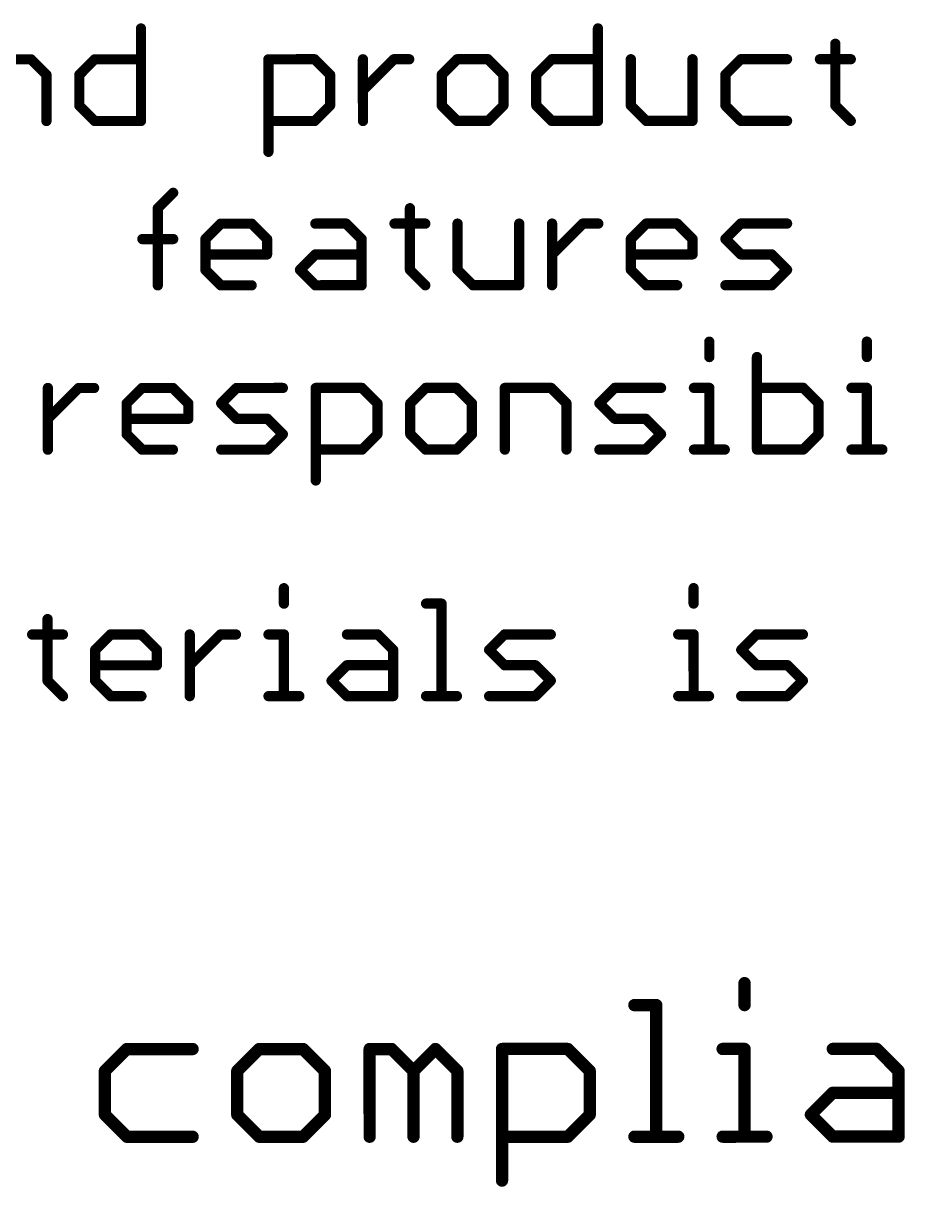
# Model space of a CAD drawing. Header units: millimetres. Extents: x -20 to 130, y -23 to 60.
# Drawn here: x 28.69 to 39.59, y -23.4 to -9.02 of the extents above; entities that cross this region are included whole.
import ezdxf

# ---------------------------------------------------------------- set-up
doc = ezdxf.new("R2010")
doc.units = ezdxf.units.MM
doc.header["$MEASUREMENT"] = 0
doc.layers.add('1', color=22, linetype='CONTINUOUS')

msp = doc.modelspace()

# ---------------------------------------------------------------- linework, layer by layer
at = {"layer": '1'}
for points, const_width in [([(30.14582, -9.0802), (30.14602, -10.2242)], 0.127), ([(35.79792, -9.07922), (35.79812, -10.22322)], 0.127), ([(38.73416, -9.2694), (38.73429, -10.032)], 0.127), ([(28.21389, -9.46194), (28.78589, -9.46184)], 0.127), ([(28.78589, -9.46184), (28.97652, -9.65241)], 0.127), ([(29.38332, -9.65233), (29.57389, -9.4617)], 0.127), ([(29.57389, -9.4617), (30.14589, -9.4616)], 0.127), ([(31.72209, -9.46133), (32.29399, -9.46123)], 0.127), ([(31.72229, -10.60523), (31.72209, -9.46133)], 0.127), ([(32.29399, -9.46123), (32.48472, -9.65179)], 0.127), ([(32.89162, -10.22372), (32.89149, -9.46112)], 0.127), ([(32.89156, -9.84242), (33.27279, -9.46106)], 0.127), ([(33.27279, -9.46106), (33.46339, -9.46102)], 0.127), ([(34.05659, -9.46092), (33.86592, -9.65155)], 0.127), ([(34.43789, -9.46085), (34.05659, -9.46092)], 0.127), ([(34.62862, -9.65142), (34.43789, -9.46085)], 0.127), ([(35.03532, -9.65135), (35.22599, -9.46072)], 0.127), ([(35.22599, -9.46072), (35.79799, -9.46062)], 0.127), ([(36.20469, -9.46054), (36.20479, -10.03244)], 0.127), ([(36.96752, -10.22301), (36.96739, -9.46041)], 0.127), ([(37.56479, -9.46031), (37.37412, -9.65094)], 0.127), ([(38.13679, -9.46021), (37.56479, -9.46031)], 0.127), ([(38.54349, -9.46014), (38.92489, -9.46007)], 0.127), ([(28.97652, -9.65241), (28.97662, -10.22441)], 0.127), ([(29.38339, -10.03363), (29.38332, -9.65233)], 0.127), ([(32.48472, -9.65179), (32.48479, -10.03309)], 0.127), ([(33.86592, -9.65155), (33.86599, -10.03285)], 0.127), ([(34.62869, -10.03272), (34.62862, -9.65142)], 0.127), ([(35.03539, -10.03265), (35.03532, -9.65135)], 0.127), ([(37.37412, -9.65094), (37.37419, -10.03224)], 0.127), ([(29.57402, -10.2243), (29.38339, -10.03363)], 0.127), ([(32.48479, -10.03309), (32.29412, -10.22383)], 0.127), ([(33.86599, -10.03285), (34.05672, -10.22352)], 0.127), ([(34.43802, -10.22345), (34.62869, -10.03272)], 0.127), ([(35.22612, -10.22332), (35.03539, -10.03265)], 0.127), ([(36.20479, -10.03244), (36.39552, -10.22311)], 0.127), ([(37.37419, -10.03224), (37.56492, -10.22291)], 0.127), ([(38.73429, -10.032), (38.92502, -10.22267)], 0.127), ([(30.14602, -10.2242), (29.57402, -10.2243)], 0.127), ([(32.29412, -10.22383), (31.72222, -10.22393)], 0.127), ([(34.05672, -10.22352), (34.43802, -10.22345)], 0.127), ([(35.79812, -10.22322), (35.22612, -10.22332)], 0.127), ([(36.39552, -10.22311), (36.96752, -10.22301)], 0.127), ([(37.56492, -10.22291), (38.13692, -10.22281)], 0.127), ([(30.35381, -11.30287), (30.54448, -11.11213)], 0.127), ([(30.35398, -12.25617), (30.35381, -11.30287)], 0.127), ([(33.47221, -11.30232), (33.47234, -12.06492)], 0.127), ([(30.94288, -11.68406), (31.13344, -11.49343)], 0.127), ([(31.13344, -11.49343), (31.51474, -11.49336)], 0.127), ([(31.51474, -11.49336), (31.70548, -11.68393)], 0.127), ([(32.30284, -11.49323), (32.68414, -11.49316)], 0.127), ([(32.68414, -11.49316), (32.87488, -11.68373)], 0.127), ([(33.28154, -11.49305), (33.66294, -11.49299)], 0.127), ([(34.06114, -11.49292), (34.06124, -12.06482)], 0.127), ([(34.82398, -12.25539), (34.82384, -11.49279)], 0.127), ([(35.23068, -12.25531), (35.23054, -11.49271)], 0.127), ([(35.23061, -11.87401), (35.61194, -11.49265)], 0.127), ([(35.61194, -11.49265), (35.80254, -11.49261)], 0.127), ([(36.20508, -11.68314), (36.39574, -11.49251)], 0.127), ([(36.39574, -11.49251), (36.77704, -11.49244)], 0.127), ([(36.77704, -11.49244), (36.96778, -11.68301)], 0.127), ([(37.37448, -11.68294), (37.56514, -11.49231)], 0.127), ([(37.56514, -11.49231), (38.13714, -11.49221)], 0.127), ([(30.16328, -11.6842), (30.54458, -11.68413)], 0.127), ([(30.94294, -12.06536), (30.94288, -11.68406)], 0.127), ([(31.70548, -11.68393), (31.70551, -11.87463)], 0.127), ([(32.87488, -11.68373), (32.87498, -12.25573)], 0.127), ([(36.20514, -12.06444), (36.20508, -11.68314)], 0.127), ([(36.96778, -11.68301), (36.96781, -11.87371)], 0.127), ([(37.56521, -11.87361), (37.37448, -11.68294)], 0.127), ([(31.70551, -11.87463), (30.94291, -11.87476)], 0.127), ([(32.11224, -12.06516), (32.30291, -11.87453)], 0.127), ([(32.30291, -11.87453), (32.87491, -11.87443)], 0.127), ([(36.96781, -11.87371), (36.20511, -11.87384)], 0.127), ([(37.94651, -11.87354), (37.56521, -11.87361)], 0.127), ([(38.13724, -12.06411), (37.94651, -11.87354)], 0.127), ([(31.13358, -12.25603), (30.94294, -12.06536)], 0.127), ([(32.30298, -12.25583), (32.11224, -12.06516)], 0.127), ([(33.47234, -12.06492), (33.66308, -12.25559)], 0.127), ([(34.06124, -12.06482), (34.25198, -12.25549)], 0.127), ([(36.39588, -12.25511), (36.20514, -12.06444)], 0.127), ([(37.94658, -12.25484), (38.13724, -12.06411)], 0.127), ([(31.51488, -12.25596), (31.13358, -12.25603)], 0.127), ([(32.87498, -12.25573), (32.30298, -12.25583)], 0.127), ([(34.25198, -12.25549), (34.82398, -12.25539)], 0.127), ([(36.77718, -12.25504), (36.39588, -12.25511)], 0.127), ([(37.37458, -12.25494), (37.94658, -12.25484)], 0.127), ([(37.1756, -12.95237), (37.17563, -13.14297)], 0.127), ([(39.1246, -12.95203), (39.12463, -13.14263)], 0.127), ([(37.76453, -13.14287), (37.76473, -14.28687)], 0.127), ([(28.99433, -14.2884), (28.9942, -13.5258)], 0.127), ([(28.99427, -13.9071), (29.3755, -13.52574)], 0.127), ([(29.3755, -13.52574), (29.5661, -13.5257)], 0.127), ([(29.96873, -13.71623), (30.1593, -13.5256)], 0.127), ([(30.1593, -13.5256), (30.5406, -13.52553)], 0.127), ([(30.5406, -13.52553), (30.73133, -13.7161)], 0.127), ([(31.13813, -13.71603), (31.3287, -13.5254)], 0.127), ([(31.3287, -13.5254), (31.9007, -13.5253)], 0.127), ([(32.3074, -13.52522), (32.8794, -13.52512)], 0.127), ([(32.3076, -14.66912), (32.3074, -13.52522)], 0.127), ([(32.8794, -13.52512), (33.07013, -13.71569)], 0.127), ([(33.6675, -13.52499), (33.47683, -13.71562)], 0.127), ([(34.0488, -13.52492), (33.6675, -13.52499)], 0.127), ([(34.23953, -13.71549), (34.0488, -13.52492)], 0.127), ([(34.6462, -13.52482), (35.2182, -13.52472)], 0.127), ([(34.64633, -14.28742), (34.6462, -13.52482)], 0.127), ([(35.2182, -13.52472), (35.40893, -13.71528)], 0.127), ([(35.81563, -13.71521), (36.0063, -13.52458)], 0.127), ([(36.0063, -13.52458), (36.5783, -13.52448)], 0.127), ([(36.985, -13.52441), (37.1757, -13.52437)], 0.127), ([(37.1757, -13.52437), (37.17583, -14.28697)], 0.127), ([(38.3366, -13.52417), (37.7646, -13.52427)], 0.127), ([(38.52733, -13.71474), (38.3366, -13.52417)], 0.127), ([(38.934, -13.52407), (39.1247, -13.52403)], 0.127), ([(39.1247, -13.52403), (39.12483, -14.28663)], 0.127), ([(29.9688, -14.09753), (29.96873, -13.71623)], 0.127), ([(30.73133, -13.7161), (30.73137, -13.9068)], 0.127), ([(31.32877, -13.9067), (31.13813, -13.71603)], 0.127), ([(33.07013, -13.71569), (33.0702, -14.09699)], 0.127), ([(33.47683, -13.71562), (33.4769, -14.09692)], 0.127), ([(34.2396, -14.09679), (34.23953, -13.71549)], 0.127), ([(35.40893, -13.71528), (35.40903, -14.28728)], 0.127), ([(36.00637, -13.90588), (35.81563, -13.71521)], 0.127), ([(38.5274, -14.09604), (38.52733, -13.71474)], 0.127), ([(30.73137, -13.9068), (29.96877, -13.90693)], 0.127), ([(31.71007, -13.90663), (31.32877, -13.9067)], 0.127), ([(31.9008, -14.0972), (31.71007, -13.90663)], 0.127), ([(36.38767, -13.90581), (36.00637, -13.90588)], 0.127), ([(36.5784, -14.09638), (36.38767, -13.90581)], 0.127), ([(30.15943, -14.2882), (29.9688, -14.09753)], 0.127), ([(31.71013, -14.28793), (31.9008, -14.0972)], 0.127), ([(33.0702, -14.09699), (32.87953, -14.28772)], 0.127), ([(33.4769, -14.09692), (33.66763, -14.28759)], 0.127), ([(34.04893, -14.28752), (34.2396, -14.09679)], 0.127), ([(36.38773, -14.28711), (36.5784, -14.09638)], 0.127), ([(38.33673, -14.28677), (38.5274, -14.09604)], 0.127), ([(30.54073, -14.28813), (30.15943, -14.2882)], 0.127), ([(31.13823, -14.28803), (31.71013, -14.28793)], 0.127), ([(32.87953, -14.28772), (32.30753, -14.28782)], 0.127), ([(33.66763, -14.28759), (34.04893, -14.28752)], 0.127), ([(35.81573, -14.28721), (36.38773, -14.28711)], 0.127), ([(36.98513, -14.28701), (37.36653, -14.28694)], 0.127), ([(37.76473, -14.28687), (38.33673, -14.28677)], 0.127), ([(38.93413, -14.28667), (39.31553, -14.2866)], 0.127), ([(31.91383, -16.00129), (31.91386, -16.19189)], 0.127), ([(36.98123, -16.00041), (36.98126, -16.19101)], 0.127), ([(33.67216, -16.19159), (33.86286, -16.19155)], 0.127), ([(33.86286, -16.19155), (33.86306, -17.33555)], 0.127), ([(28.9904, -16.3831), (28.99053, -17.1457)], 0.127), ([(28.79983, -16.57384), (29.18113, -16.57377)], 0.127), ([(29.57946, -16.7643), (29.77003, -16.57367)], 0.127), ([(29.77003, -16.57367), (30.15133, -16.5736)], 0.127), ([(30.15133, -16.5736), (30.34206, -16.76417)], 0.127), ([(30.74896, -17.3361), (30.74883, -16.5735)], 0.127), ([(30.7489, -16.9548), (31.13013, -16.57343)], 0.127), ([(31.13013, -16.57343), (31.32073, -16.5734)], 0.127), ([(31.72333, -16.57333), (31.91393, -16.57329)], 0.127), ([(31.91393, -16.57329), (31.91406, -17.33589)], 0.127), ([(32.69353, -16.57316), (33.07483, -16.57309)], 0.127), ([(33.07483, -16.57309), (33.26556, -16.76366)], 0.127), ([(34.45186, -16.76345), (34.64253, -16.57282)], 0.127), ([(34.64253, -16.57282), (35.21453, -16.57272)], 0.127), ([(36.79063, -16.57244), (36.98133, -16.57241)], 0.127), ([(36.98133, -16.57241), (36.98146, -17.33501)], 0.127), ([(37.57026, -16.76291), (37.76093, -16.57227)], 0.127), ([(37.76093, -16.57227), (38.33293, -16.57217)], 0.127), ([(29.57953, -17.1456), (29.57946, -16.7643)], 0.127), ([(30.34206, -16.76417), (30.3421, -16.95487)], 0.127), ([(33.26556, -16.76366), (33.26566, -17.33566)], 0.127), ([(34.6426, -16.95412), (34.45186, -16.76345)], 0.127), ([(37.761, -16.95357), (37.57026, -16.76291)], 0.127), ([(30.3421, -16.95487), (29.5795, -16.955)], 0.127), ([(32.50293, -17.14509), (32.6936, -16.95446)], 0.127), ([(32.6936, -16.95446), (33.2656, -16.95436)], 0.127), ([(35.0239, -16.95405), (34.6426, -16.95412)], 0.127), ([(35.21463, -17.14462), (35.0239, -16.95405)], 0.127), ([(38.1423, -16.95351), (37.761, -16.95357)], 0.127), ([(38.33303, -17.14407), (38.1423, -16.95351)], 0.127), ([(28.99053, -17.1457), (29.18126, -17.33637)], 0.127), ([(29.77016, -17.33627), (29.57953, -17.1456)], 0.127), ([(32.69366, -17.33576), (32.50293, -17.14509)], 0.127), ([(35.02396, -17.33535), (35.21463, -17.14462)], 0.127), ([(38.14236, -17.33481), (38.33303, -17.14407)], 0.127), ([(30.15146, -17.3362), (29.77016, -17.33627)], 0.127), ([(31.72346, -17.33593), (32.10476, -17.33586)], 0.127), ([(33.26566, -17.33566), (32.69366, -17.33576)], 0.127), ([(33.67236, -17.33559), (34.05376, -17.33552)], 0.127), ([(34.45196, -17.33545), (35.02396, -17.33535)], 0.127), ([(36.79076, -17.33504), (37.17216, -17.33498)], 0.127), ([(37.57036, -17.33491), (38.14236, -17.33481)], 0.127), ([(37.61098, -20.885), (37.61103, -21.1562)], 0.1524), ([(36.24843, -21.15644), (36.51963, -21.15639)], 0.1524), ([(36.51963, -21.15639), (36.51992, -22.78339)], 0.1524), ([(29.97103, -21.69983), (29.69997, -21.97108)], 0.1524), ([(30.78453, -21.69969), (29.97103, -21.69983)], 0.1524), ([(31.60823, -21.69955), (31.33707, -21.97079)], 0.1524), ([(32.15053, -21.69945), (31.60823, -21.69955)], 0.1524), ([(32.42177, -21.9706), (32.15053, -21.69945)], 0.1524), ([(32.97423, -21.69931), (33.24533, -21.69926)], 0.1524), ([(32.97442, -22.78401), (32.97423, -21.69931)], 0.1524), ([(33.24533, -21.69926), (33.51657, -21.97041)], 0.1524), ([(33.51657, -21.97041), (33.78773, -21.69917)], 0.1524), ([(33.78773, -21.69917), (34.05887, -21.97032)], 0.1524), ([(34.61133, -21.69902), (35.42483, -21.69888)], 0.1524), ([(34.61161, -23.32602), (34.61133, -21.69902)], 0.1524), ([(35.42483, -21.69888), (35.69607, -21.97003)], 0.1524), ([(37.33993, -21.69855), (37.61113, -21.6985)], 0.1524), ([(37.61113, -21.6985), (37.61132, -22.7832)], 0.1524), ([(38.70253, -21.69831), (39.24493, -21.69821)], 0.1524), ([(39.24493, -21.69821), (39.51607, -21.96937)], 0.1524), ([(29.69997, -21.97108), (29.70007, -22.51338)], 0.1524), ([(31.33707, -21.97079), (31.33717, -22.51309)], 0.1524), ([(32.42187, -22.5129), (32.42177, -21.9706)], 0.1524), ([(33.51657, -21.97041), (33.51672, -22.78391)], 0.1524), ([(34.05887, -21.97032), (34.05902, -22.78382)], 0.1524), ([(35.69607, -21.97003), (35.69617, -22.51233)], 0.1524), ([(39.51607, -21.96937), (39.51622, -22.78287)], 0.1524), ([(38.43157, -22.51186), (38.70262, -22.24071)], 0.1524), ([(38.70262, -22.24071), (39.51612, -22.24057)], 0.1524), ([(29.70007, -22.51338), (29.97122, -22.78453)], 0.1524), ([(31.33717, -22.51309), (31.60842, -22.78425)], 0.1524), ([(32.15072, -22.78415), (32.42187, -22.5129)], 0.1524), ([(35.69617, -22.51233), (35.42502, -22.78358)], 0.1524), ([(38.70272, -22.78301), (38.43157, -22.51186)], 0.1524), ([(29.97122, -22.78453), (30.78472, -22.78439)], 0.1524), ([(31.60842, -22.78425), (32.15072, -22.78415)], 0.1524), ([(35.42502, -22.78358), (34.61152, -22.78372)], 0.1524), ([(36.24872, -22.78344), (36.79102, -22.78334)], 0.1524), ([(37.34012, -22.78325), (37.88252, -22.78315)], 0.1524), ([(39.51622, -22.78287), (38.70272, -22.78301)], 0.1524)]:
    msp.add_lwpolyline(points, dxfattribs=dict(at, const_width=const_width))
for points, const_width in [([(30.17762, -9.0802, 1), (30.11412, -9.08021)], 0.0635), ([(35.82962, -9.07921, 1), (35.76612, -9.07922)], 0.0635), ([(38.76586, -9.2694, 1), (38.70236, -9.26941)], 0.0635), ([(28.80829, -9.43934, 1), (28.76339, -9.48424)], 0.0635), ([(28.7859, -9.49354, 1), (28.78588, -9.43004)], 0.0635), ([(29.57388, -9.4299, 1), (29.5739, -9.4934)], 0.0635), ([(29.59639, -9.4841, 1), (29.55149, -9.43921)], 0.0635), ([(30.1459, -9.4933, 1), (30.14588, -9.4298)], 0.0635), ([(31.75379, -9.46132, 1), (31.69029, -9.46133)], 0.0635), ([(31.72208, -9.42953, 1), (31.7221, -9.49303)], 0.0635), ([(32.31649, -9.43872, 1), (32.27159, -9.48363)], 0.0635), ([(32.294, -9.49293, 1), (32.29398, -9.42943)], 0.0635), ([(32.92319, -9.46112, 1), (32.85969, -9.46113)], 0.0635), ([(33.27278, -9.42926, 1), (33.2728, -9.49276)], 0.0635), ([(33.29519, -9.48345, 1), (33.25029, -9.43856)], 0.0635), ([(33.4634, -9.49272, 1), (33.46338, -9.42922)], 0.0635), ([(34.05658, -9.42912, 1), (34.0566, -9.49262)], 0.0635), ([(34.07909, -9.48332, 1), (34.03419, -9.43842)], 0.0635), ([(34.46039, -9.43835, 1), (34.41549, -9.48326)], 0.0635), ([(34.4379, -9.49255, 1), (34.43788, -9.42905)], 0.0635), ([(35.22598, -9.42892, 1), (35.226, -9.49242)], 0.0635), ([(35.24849, -9.48311, 1), (35.20359, -9.43822)], 0.0635), ([(35.798, -9.49232, 1), (35.79798, -9.42882)], 0.0635), ([(36.23649, -9.46054, 1), (36.17299, -9.46055)], 0.0635), ([(36.99909, -9.46041, 1), (36.93559, -9.46042)], 0.0635), ([(37.56478, -9.42851, 1), (37.5648, -9.49201)], 0.0635), ([(37.58729, -9.4827, 1), (37.54229, -9.43781)], 0.0635), ([(38.1368, -9.49191, 1), (38.13678, -9.42841)], 0.0635), ([(38.54348, -9.42834, 1), (38.5435, -9.49184)], 0.0635), ([(38.9249, -9.49177, 1), (38.92488, -9.42827)], 0.0635), ([(29.00832, -9.6524, 1), (28.94482, -9.65241)], 0.0635), ([(28.95413, -9.67491, 1), (28.99902, -9.63)], 0.0635), ([(29.41502, -9.65233, 1), (29.35152, -9.65234)], 0.0635), ([(29.36082, -9.62994, 1), (29.40573, -9.67483)], 0.0635), ([(32.51652, -9.65179, 1), (32.45302, -9.6518)], 0.0635), ([(32.46233, -9.6743, 1), (32.50722, -9.62939)], 0.0635), ([(33.89772, -9.65155, 1), (33.83422, -9.65156)], 0.0635), ([(33.84352, -9.62916, 1), (33.88843, -9.67405)], 0.0635), ([(34.66032, -9.65141, 1), (34.59682, -9.65143)], 0.0635), ([(34.60613, -9.67392, 1), (34.65102, -9.62902)], 0.0635), ([(35.06712, -9.65134, 1), (35.00362, -9.65135)], 0.0635), ([(35.01292, -9.62895, 1), (35.05783, -9.67384)], 0.0635), ([(37.40592, -9.65093, 1), (37.34242, -9.65095)], 0.0635), ([(37.35172, -9.62854, 1), (37.39663, -9.67344)], 0.0635), ([(32.86905, -9.81993, 1), (32.91396, -9.86482)], 0.0635), ([(29.40579, -10.01123, 1), (29.36089, -10.05614)], 0.0635), ([(29.35159, -10.03364, 1), (29.41509, -10.03363)], 0.0635), ([(32.45309, -10.0331, 1), (32.51659, -10.03309)], 0.0635), ([(32.50729, -10.05559, 1), (32.46239, -10.0107)], 0.0635), ([(33.88849, -10.01045, 1), (33.84359, -10.05536)], 0.0635), ([(33.83429, -10.03286, 1), (33.89779, -10.03285)], 0.0635), ([(34.59689, -10.03273, 1), (34.66039, -10.03271)], 0.0635), ([(34.65109, -10.05522, 1), (34.60619, -10.01032)], 0.0635), ([(35.05789, -10.01024, 1), (35.01299, -10.05515)], 0.0635), ([(35.00369, -10.03265, 1), (35.06719, -10.03264)], 0.0635), ([(36.22729, -10.01004, 1), (36.18239, -10.05495)], 0.0635), ([(36.17309, -10.03245, 1), (36.23659, -10.03244)], 0.0635), ([(37.39669, -10.00984, 1), (37.35179, -10.05474)], 0.0635), ([(37.34249, -10.03225, 1), (37.40599, -10.03223)], 0.0635), ([(38.75669, -10.0096, 1), (38.71179, -10.05451)], 0.0635), ([(38.70249, -10.03201, 1), (38.76599, -10.032)], 0.0635), ([(28.94492, -10.22441, 1), (29.00842, -10.2244)], 0.0635), ([(29.57402, -10.1926, 1), (29.57403, -10.2561)], 0.0635), ([(29.55163, -10.24681, 1), (29.59652, -10.2018)], 0.0635), ([(30.11432, -10.22421, 1), (30.17782, -10.2242)], 0.0635), ([(30.14603, -10.256, 1), (30.14602, -10.1925)], 0.0635), ([(31.72222, -10.19223, 1), (31.72223, -10.25573)], 0.0635), ([(32.27172, -10.20133, 1), (32.31663, -10.24632)], 0.0635), ([(32.29413, -10.25563, 1), (32.29412, -10.19213)], 0.0635), ([(32.85982, -10.22373, 1), (32.92332, -10.22372)], 0.0635), ([(34.05672, -10.19182, 1), (34.05673, -10.25532)], 0.0635), ([(34.03433, -10.24602, 1), (34.07922, -10.20102)], 0.0635), ([(34.41562, -10.20096, 1), (34.46053, -10.24595)], 0.0635), ([(34.43803, -10.25525, 1), (34.43802, -10.19175)], 0.0635), ([(35.22612, -10.19162, 1), (35.22613, -10.25512)], 0.0635), ([(35.20373, -10.24582, 1), (35.24862, -10.20081)], 0.0635), ([(35.76632, -10.22322, 1), (35.82982, -10.22321)], 0.0635), ([(35.79813, -10.25502, 1), (35.79812, -10.19152)], 0.0635), ([(36.39552, -10.19141, 1), (36.39553, -10.25491)], 0.0635), ([(36.37313, -10.24561, 1), (36.41802, -10.20061)], 0.0635), ([(36.93572, -10.22302, 1), (36.99922, -10.22301)], 0.0635), ([(36.96753, -10.25481, 1), (36.96752, -10.19131)], 0.0635), ([(37.56492, -10.19121, 1), (37.56493, -10.25471)], 0.0635), ([(37.54243, -10.24541, 1), (37.58742, -10.2004)], 0.0635), ([(38.13693, -10.25461, 1), (38.13692, -10.19111)], 0.0635), ([(38.90253, -10.24517, 1), (38.94742, -10.20017)], 0.0635), ([(31.69049, -10.60523, 1), (31.75399, -10.60522)], 0.0635), ([(30.56688, -11.13463, 1), (30.52197, -11.08974)], 0.0635), ([(30.38561, -11.30286, 1), (30.32211, -11.30287)], 0.0635), ([(30.33141, -11.28037, 1), (30.37632, -11.32526)], 0.0635), ([(33.50401, -11.30232, 1), (33.44051, -11.30233)], 0.0635), ([(31.13344, -11.46163, 1), (31.13345, -11.52513)], 0.0635), ([(31.15595, -11.51583, 1), (31.11104, -11.47093)], 0.0635), ([(31.53724, -11.47086, 1), (31.49235, -11.51577)], 0.0635), ([(31.51475, -11.52506, 1), (31.51474, -11.46156)], 0.0635), ([(32.30284, -11.46143, 1), (32.30285, -11.52493)], 0.0635), ([(32.70664, -11.47065, 1), (32.66175, -11.51556)], 0.0635), ([(32.68415, -11.52486, 1), (32.68414, -11.46136)], 0.0635), ([(33.28154, -11.46125, 1), (33.28155, -11.52475)], 0.0635), ([(33.66295, -11.52469, 1), (33.66294, -11.46119)], 0.0635), ([(34.09294, -11.49291, 1), (34.02944, -11.49292)], 0.0635), ([(34.85554, -11.49278, 1), (34.79204, -11.49279)], 0.0635), ([(35.26234, -11.49271, 1), (35.19884, -11.49272)], 0.0635), ([(35.61194, -11.46085, 1), (35.61195, -11.52435)], 0.0635), ([(35.63435, -11.51504, 1), (35.58944, -11.47015)], 0.0635), ([(35.80255, -11.52431, 1), (35.80254, -11.46081)], 0.0635), ([(36.39574, -11.46071, 1), (36.39575, -11.52421)], 0.0635), ([(36.41825, -11.51491, 1), (36.37324, -11.47001)], 0.0635), ([(36.79954, -11.46994, 1), (36.75465, -11.51485)], 0.0635), ([(36.77705, -11.52414, 1), (36.77704, -11.46064)], 0.0635), ([(37.56514, -11.46051, 1), (37.56515, -11.52401)], 0.0635), ([(37.58755, -11.5147, 1), (37.54264, -11.46981)], 0.0635), ([(38.13715, -11.52391, 1), (38.13714, -11.46041)], 0.0635), ([(30.16327, -11.6525, 1), (30.16328, -11.716)], 0.0635), ([(30.54458, -11.71593, 1), (30.54457, -11.65243)], 0.0635), ([(30.97458, -11.68406, 1), (30.91108, -11.68407)], 0.0635), ([(30.92037, -11.66167, 1), (30.96528, -11.70656)], 0.0635), ([(31.73728, -11.68392, 1), (31.67378, -11.68394)], 0.0635), ([(31.68308, -11.70643, 1), (31.72797, -11.66153)], 0.0635), ([(32.90668, -11.68372, 1), (32.84308, -11.68373)], 0.0635), ([(32.85238, -11.70623, 1), (32.89737, -11.66132)], 0.0635), ([(36.23688, -11.68314, 1), (36.17338, -11.68315)], 0.0635), ([(36.18267, -11.66075, 1), (36.22758, -11.70564)], 0.0635), ([(36.99948, -11.68301, 1), (36.93598, -11.68302)], 0.0635), ([(36.94528, -11.70552, 1), (36.99017, -11.66061)], 0.0635), ([(37.39697, -11.66054, 1), (37.35208, -11.70544)], 0.0635), ([(37.35207, -11.66054, 1), (37.39698, -11.70544)], 0.0635), ([(30.94291, -11.84296, 1), (30.94292, -11.90646)], 0.0635), ([(31.67381, -11.87464, 1), (31.73731, -11.87462)], 0.0635), ([(31.70552, -11.90633, 1), (31.70551, -11.84283)], 0.0635), ([(32.30291, -11.84273, 1), (32.30292, -11.90623)], 0.0635), ([(32.32541, -11.89692, 1), (32.28051, -11.85203)], 0.0635), ([(32.87492, -11.90613, 1), (32.87491, -11.84263)], 0.0635), ([(35.20821, -11.85152, 1), (35.25311, -11.89641)], 0.0635), ([(36.20511, -11.84204, 1), (36.20512, -11.90554)], 0.0635), ([(36.93601, -11.87372, 1), (36.99951, -11.87371)], 0.0635), ([(36.96782, -11.90541, 1), (36.96781, -11.84191)], 0.0635), ([(37.56521, -11.84181, 1), (37.56522, -11.90531)], 0.0635), ([(37.54271, -11.89601, 1), (37.58761, -11.8511)], 0.0635), ([(37.96901, -11.85104, 1), (37.92411, -11.89594)], 0.0635), ([(37.94652, -11.90524, 1), (37.94651, -11.84174)], 0.0635), ([(30.91114, -12.06537, 1), (30.97464, -12.06536)], 0.0635), ([(30.96534, -12.04296, 1), (30.92045, -12.08787)], 0.0635), ([(32.13474, -12.04275, 1), (32.08985, -12.08766)], 0.0635), ([(32.08984, -12.04276, 1), (32.13475, -12.08765)], 0.0635), ([(33.44064, -12.06493, 1), (33.50414, -12.06492)], 0.0635), ([(33.49484, -12.04252, 1), (33.44995, -12.08743)], 0.0635), ([(34.02954, -12.06482, 1), (34.09304, -12.06481)], 0.0635), ([(34.08374, -12.04241, 1), (34.03885, -12.08732)], 0.0635), ([(36.17344, -12.06445, 1), (36.23694, -12.06444)], 0.0635), ([(36.22764, -12.04204, 1), (36.18275, -12.08695)], 0.0635), ([(38.15965, -12.0866, 1), (38.11474, -12.04171)], 0.0635), ([(38.11475, -12.08661, 1), (38.15964, -12.0417)], 0.0635), ([(30.32228, -12.25617, 1), (30.38578, -12.25616)], 0.0635), ([(31.13357, -12.22433, 1), (31.13358, -12.28783)], 0.0635), ([(31.11118, -12.27853, 1), (31.15607, -12.23353)], 0.0635), ([(31.51488, -12.28776, 1), (31.51487, -12.22426)], 0.0635), ([(32.30297, -12.22413, 1), (32.30298, -12.28763)], 0.0635), ([(32.28058, -12.27833, 1), (32.32547, -12.23332)], 0.0635), ([(32.84318, -12.25573, 1), (32.90678, -12.25572)], 0.0635), ([(32.87498, -12.28753, 1), (32.87497, -12.22403)], 0.0635), ([(33.64058, -12.27809, 1), (33.68547, -12.23308)], 0.0635), ([(34.25197, -12.22379, 1), (34.25198, -12.28729)], 0.0635), ([(34.22958, -12.27799, 1), (34.27447, -12.23298)], 0.0635), ([(34.79218, -12.25539, 1), (34.85568, -12.25538)], 0.0635), ([(34.82398, -12.28719, 1), (34.82397, -12.22369)], 0.0635), ([(35.19898, -12.25532, 1), (35.26248, -12.25531)], 0.0635), ([(36.39587, -12.22341, 1), (36.39588, -12.28691)], 0.0635), ([(36.37338, -12.27761, 1), (36.41837, -12.23261)], 0.0635), ([(36.77718, -12.28684, 1), (36.77717, -12.22334)], 0.0635), ([(37.37457, -12.22324, 1), (37.37458, -12.28674)], 0.0635), ([(37.92417, -12.23234, 1), (37.96908, -12.27734)], 0.0635), ([(37.94658, -12.28664, 1), (37.94657, -12.22314)], 0.0635), ([(37.2073, -12.95237, 1), (37.1438, -12.95238)], 0.0635), ([(39.1563, -12.95203, 1), (39.0928, -12.95204)], 0.0635), ([(37.79633, -13.14287, 1), (37.73283, -13.14288)], 0.0635), ([(37.14383, -13.14298, 1), (37.20733, -13.14297)], 0.0635), ([(39.09283, -13.14264, 1), (39.15633, -13.14263)], 0.0635), ([(29.0259, -13.5258, 1), (28.9624, -13.52581)], 0.0635), ([(29.37549, -13.49394, 1), (29.3755, -13.55744)], 0.0635), ([(29.3979, -13.54813, 1), (29.353, -13.50324)], 0.0635), ([(29.5661, -13.5574, 1), (29.56609, -13.4939)], 0.0635), ([(30.15929, -13.4938, 1), (30.1593, -13.5573)], 0.0635), ([(30.1818, -13.548, 1), (30.1369, -13.5031)], 0.0635), ([(30.5631, -13.50303, 1), (30.5182, -13.54794)], 0.0635), ([(30.5406, -13.55723, 1), (30.54059, -13.49373)], 0.0635), ([(31.32869, -13.4936, 1), (31.3287, -13.5571)], 0.0635), ([(31.3512, -13.54779, 1), (31.3063, -13.5029)], 0.0635), ([(31.9007, -13.557, 1), (31.90069, -13.4935)], 0.0635), ([(32.30739, -13.49342, 1), (32.3074, -13.55692)], 0.0635), ([(32.3392, -13.52522, 1), (32.2757, -13.52523)], 0.0635), ([(32.9019, -13.50262, 1), (32.857, -13.54753)], 0.0635), ([(32.8794, -13.55682, 1), (32.87939, -13.49332)], 0.0635), ([(33.66749, -13.49319, 1), (33.6675, -13.55669)], 0.0635), ([(33.69, -13.54738, 1), (33.6451, -13.50249)], 0.0635), ([(34.0713, -13.50242, 1), (34.0264, -13.54732)], 0.0635), ([(34.0488, -13.55662, 1), (34.04879, -13.49312)], 0.0635), ([(34.64619, -13.49302, 1), (34.6462, -13.55652)], 0.0635), ([(34.678, -13.52481, 1), (34.6145, -13.52482)], 0.0635), ([(35.2407, -13.50221, 1), (35.1958, -13.54712)], 0.0635), ([(35.2182, -13.55642, 1), (35.21819, -13.49292)], 0.0635), ([(36.00629, -13.49278, 1), (36.0063, -13.55628)], 0.0635), ([(36.0288, -13.54698, 1), (35.9838, -13.50208)], 0.0635), ([(36.5783, -13.55618, 1), (36.57829, -13.49268)], 0.0635), ([(36.98499, -13.49261, 1), (36.985, -13.55611)], 0.0635), ([(37.2074, -13.52437, 1), (37.1439, -13.52438)], 0.0635), ([(37.1757, -13.55607, 1), (37.17569, -13.49257)], 0.0635), ([(37.76459, -13.49247, 1), (37.7646, -13.55597)], 0.0635), ([(38.3591, -13.50167, 1), (38.3142, -13.54658)], 0.0635), ([(38.3366, -13.55587, 1), (38.33659, -13.49237)], 0.0635), ([(38.93399, -13.49227, 1), (38.934, -13.55577)], 0.0635), ([(39.1564, -13.52403, 1), (39.0929, -13.52404)], 0.0635), ([(39.1247, -13.55573, 1), (39.12469, -13.49223)], 0.0635), ([(30.00043, -13.71623, 1), (29.93693, -13.71624)], 0.0635), ([(29.94623, -13.69384, 1), (29.99114, -13.73873)], 0.0635), ([(30.76313, -13.71609, 1), (30.69963, -13.71611)], 0.0635), ([(30.70894, -13.7386, 1), (30.75383, -13.6937)], 0.0635), ([(31.16053, -13.69362, 1), (31.11564, -13.73853)], 0.0635), ([(31.11563, -13.69363, 1), (31.16054, -13.73852)], 0.0635), ([(33.10183, -13.71569, 1), (33.03833, -13.7157)], 0.0635), ([(33.04764, -13.7382, 1), (33.09253, -13.69329)], 0.0635), ([(33.50863, -13.71561, 1), (33.44513, -13.71563)], 0.0635), ([(33.45443, -13.69322, 1), (33.49934, -13.73812)], 0.0635), ([(34.27123, -13.71548, 1), (34.20773, -13.71549)], 0.0635), ([(34.21704, -13.73799, 1), (34.26193, -13.69308)], 0.0635), ([(35.44063, -13.71528, 1), (35.37713, -13.71529)], 0.0635), ([(35.38644, -13.73779, 1), (35.43133, -13.69288)], 0.0635), ([(35.83813, -13.69281, 1), (35.79324, -13.73772)], 0.0635), ([(35.79323, -13.69282, 1), (35.83814, -13.73771)], 0.0635), ([(38.55903, -13.71473, 1), (38.49553, -13.71474)], 0.0635), ([(38.50484, -13.73724, 1), (38.54973, -13.69234)], 0.0635), ([(28.97176, -13.88461, 1), (29.01667, -13.9295)], 0.0635), ([(29.96876, -13.87513, 1), (29.96877, -13.93863)], 0.0635), ([(30.69967, -13.90681, 1), (30.76317, -13.90679)], 0.0635), ([(30.73137, -13.9385, 1), (30.73136, -13.875)], 0.0635), ([(31.32876, -13.8749, 1), (31.32877, -13.9384)], 0.0635), ([(31.30637, -13.9291, 1), (31.35126, -13.88419)], 0.0635), ([(31.73256, -13.88412, 1), (31.68767, -13.92903)], 0.0635), ([(31.71007, -13.93833, 1), (31.71006, -13.87483)], 0.0635), ([(36.00636, -13.87408, 1), (36.00637, -13.93758)], 0.0635), ([(35.98387, -13.92828, 1), (36.02886, -13.88338)], 0.0635), ([(36.41016, -13.88331, 1), (36.36527, -13.92822)], 0.0635), ([(36.38767, -13.93751, 1), (36.38766, -13.87401)], 0.0635), ([(29.9912, -14.07513, 1), (29.9463, -14.12004)], 0.0635), ([(29.937, -14.09754, 1), (30.0005, -14.09753)], 0.0635), ([(31.9233, -14.11969, 1), (31.8783, -14.0748)], 0.0635), ([(31.8783, -14.1197, 1), (31.9233, -14.07479)], 0.0635), ([(33.0384, -14.097, 1), (33.1019, -14.09699)], 0.0635), ([(33.0926, -14.11949, 1), (33.0477, -14.0746)], 0.0635), ([(33.4994, -14.07452, 1), (33.4545, -14.11942)], 0.0635), ([(33.4452, -14.09693, 1), (33.5087, -14.09691)], 0.0635), ([(34.2078, -14.09679, 1), (34.2713, -14.09678)], 0.0635), ([(34.262, -14.11928, 1), (34.2171, -14.07439)], 0.0635), ([(36.6008, -14.11888, 1), (36.5559, -14.07398)], 0.0635), ([(36.5559, -14.11888, 1), (36.6008, -14.07398)], 0.0635), ([(38.4956, -14.09604, 1), (38.5591, -14.09603)], 0.0635), ([(38.5498, -14.11854, 1), (38.5049, -14.07364)], 0.0635), ([(30.15943, -14.2565, 1), (30.15944, -14.32)], 0.0635), ([(30.13704, -14.3107, 1), (30.18193, -14.2657)], 0.0635), ([(30.54074, -14.31993, 1), (30.54073, -14.25643)], 0.0635), ([(31.13823, -14.25633, 1), (31.13824, -14.31983)], 0.0635), ([(31.68773, -14.26543, 1), (31.73264, -14.31042)], 0.0635), ([(31.71014, -14.31973, 1), (31.71013, -14.25623)], 0.0635), ([(32.30753, -14.25612, 1), (32.30754, -14.31962)], 0.0635), ([(32.85713, -14.26523, 1), (32.90204, -14.31022)], 0.0635), ([(32.87954, -14.31952, 1), (32.87953, -14.25602)], 0.0635), ([(33.66763, -14.25589, 1), (33.66764, -14.31939)], 0.0635), ([(33.64524, -14.31009, 1), (33.69013, -14.26508)], 0.0635), ([(34.02653, -14.26502, 1), (34.07144, -14.31002)], 0.0635), ([(34.04894, -14.31932, 1), (34.04893, -14.25582)], 0.0635), ([(35.81573, -14.25551, 1), (35.81574, -14.31901)], 0.0635), ([(36.36533, -14.26462, 1), (36.41024, -14.30961)], 0.0635), ([(36.38774, -14.31891, 1), (36.38773, -14.25541)], 0.0635), ([(36.98513, -14.25531, 1), (36.98514, -14.31881)], 0.0635), ([(37.36654, -14.31874, 1), (37.36653, -14.25524)], 0.0635), ([(37.76473, -14.25517, 1), (37.76474, -14.31867)], 0.0635), ([(38.31433, -14.26428, 1), (38.35924, -14.30927)], 0.0635), ([(38.33674, -14.31857, 1), (38.33673, -14.25507)], 0.0635), ([(38.93413, -14.25497, 1), (38.93414, -14.31847)], 0.0635), ([(39.31554, -14.3184, 1), (39.31553, -14.2549)], 0.0635), ([(28.96253, -14.28841, 1), (29.02603, -14.2884)], 0.0635), ([(34.61463, -14.28742, 1), (34.67813, -14.28741)], 0.0635), ([(35.37723, -14.28729, 1), (35.44073, -14.28728)], 0.0635), ([(37.14403, -14.28698, 1), (37.20753, -14.28697)], 0.0635), ([(37.73303, -14.28688, 1), (37.79653, -14.28687)], 0.0635), ([(39.09303, -14.28664, 1), (39.15653, -14.28663)], 0.0635), ([(32.2759, -14.66913, 1), (32.3394, -14.66912)], 0.0635), ([(31.94563, -16.00129, 1), (31.88213, -16.0013)], 0.0635), ([(37.01293, -16.0004, 1), (36.94943, -16.00041)], 0.0635), ([(31.88216, -16.1919, 1), (31.94566, -16.19189)], 0.0635), ([(33.67216, -16.15989, 1), (33.67217, -16.22339)], 0.0635), ([(33.89466, -16.19155, 1), (33.83116, -16.19156)], 0.0635), ([(33.86287, -16.22335, 1), (33.86286, -16.15985)], 0.0635), ([(36.94946, -16.19101, 1), (37.01296, -16.191)], 0.0635), ([(29.0222, -16.3831, 1), (28.9587, -16.38311)], 0.0635), ([(28.79983, -16.54204, 1), (28.79984, -16.60554)], 0.0635), ([(29.18114, -16.60547, 1), (29.18113, -16.54197)], 0.0635), ([(29.77003, -16.54187, 1), (29.77004, -16.60537)], 0.0635), ([(29.79254, -16.59606, 1), (29.74763, -16.55117)], 0.0635), ([(30.17383, -16.5511, 1), (30.12894, -16.596)], 0.0635), ([(30.15134, -16.6053, 1), (30.15133, -16.5418)], 0.0635), ([(30.78053, -16.57349, 1), (30.71703, -16.5735)], 0.0635), ([(31.13013, -16.54163, 1), (31.13014, -16.60513)], 0.0635), ([(31.15254, -16.59583, 1), (31.10763, -16.55093)], 0.0635), ([(31.32074, -16.6051, 1), (31.32073, -16.5416)], 0.0635), ([(31.72333, -16.54153, 1), (31.72334, -16.60503)], 0.0635), ([(31.94573, -16.57329, 1), (31.88223, -16.5733)], 0.0635), ([(31.91394, -16.60499, 1), (31.91393, -16.54149)], 0.0635), ([(32.69353, -16.54136, 1), (32.69354, -16.60486)], 0.0635), ([(33.09733, -16.55059, 1), (33.05244, -16.59549)], 0.0635), ([(33.07484, -16.60479, 1), (33.07483, -16.54129)], 0.0635), ([(34.64253, -16.54102, 1), (34.64254, -16.60452)], 0.0635), ([(34.66504, -16.59521, 1), (34.62013, -16.55032)], 0.0635), ([(35.21454, -16.60442, 1), (35.21453, -16.54092)], 0.0635), ([(36.79063, -16.54064, 1), (36.79064, -16.60414)], 0.0635), ([(37.01303, -16.5724, 1), (36.94953, -16.57241)], 0.0635), ([(36.98134, -16.60411, 1), (36.98133, -16.54061)], 0.0635), ([(37.76093, -16.54047, 1), (37.76094, -16.60397)], 0.0635), ([(37.78333, -16.59467, 1), (37.73843, -16.54978)], 0.0635), ([(38.33294, -16.60387, 1), (38.33293, -16.54037)], 0.0635), ([(29.61116, -16.7643, 1), (29.54766, -16.76431)], 0.0635), ([(29.55696, -16.7419, 1), (29.60187, -16.7868)], 0.0635), ([(30.37386, -16.76416, 1), (30.31036, -16.76417)], 0.0635), ([(30.31967, -16.78667, 1), (30.36456, -16.74176)], 0.0635), ([(33.29726, -16.76365, 1), (33.23376, -16.76366)], 0.0635), ([(33.24307, -16.78616, 1), (33.28796, -16.74125)], 0.0635), ([(34.47436, -16.74105, 1), (34.42947, -16.78595)], 0.0635), ([(34.42946, -16.74105, 1), (34.47437, -16.78595)], 0.0635), ([(37.59276, -16.7405, 1), (37.54787, -16.78541)], 0.0635), ([(37.54786, -16.74051, 1), (37.59277, -16.7854)], 0.0635), ([(29.57949, -16.9232, 1), (29.5795, -16.9867)], 0.0635), ([(30.3104, -16.95487, 1), (30.3739, -16.95486)], 0.0635), ([(30.3421, -16.98657, 1), (30.34209, -16.92307)], 0.0635), ([(30.72639, -16.9323, 1), (30.7713, -16.97719)], 0.0635), ([(32.69359, -16.92266, 1), (32.6936, -16.98616)], 0.0635), ([(32.7161, -16.97685, 1), (32.67119, -16.93196)], 0.0635), ([(33.2656, -16.98606, 1), (33.26559, -16.92256)], 0.0635), ([(34.64259, -16.92232, 1), (34.6426, -16.98582)], 0.0635), ([(34.6202, -16.97652, 1), (34.66509, -16.93161)], 0.0635), ([(35.04639, -16.93155, 1), (35.0015, -16.97645)], 0.0635), ([(35.0239, -16.98575, 1), (35.02389, -16.92225)], 0.0635), ([(37.76099, -16.92177, 1), (37.761, -16.98527)], 0.0635), ([(37.7385, -16.97598, 1), (37.78339, -16.93107)], 0.0635), ([(38.16479, -16.931, 1), (38.1199, -16.97591)], 0.0635), ([(38.1423, -16.98521, 1), (38.14229, -16.92171)], 0.0635), ([(29.01303, -17.1233, 1), (28.96813, -17.16821)], 0.0635), ([(28.95883, -17.14571, 1), (29.02233, -17.1457)], 0.0635), ([(29.60193, -17.1232, 1), (29.55703, -17.1681)], 0.0635), ([(29.54773, -17.14561, 1), (29.61123, -17.1456)], 0.0635), ([(32.52543, -17.12269, 1), (32.48053, -17.16759)], 0.0635), ([(32.48053, -17.12269, 1), (32.52543, -17.16759)], 0.0635), ([(35.23703, -17.16711, 1), (35.19213, -17.12222)], 0.0635), ([(35.19213, -17.16712, 1), (35.23703, -17.12221)], 0.0635), ([(38.35543, -17.16657, 1), (38.31053, -17.12168)], 0.0635), ([(38.31053, -17.16658, 1), (38.35543, -17.12167)], 0.0635), ([(29.15877, -17.35887, 1), (29.20366, -17.31387)], 0.0635), ([(29.77016, -17.30457, 1), (29.77017, -17.36797)], 0.0635), ([(29.74777, -17.35877, 1), (29.79266, -17.31376)], 0.0635), ([(30.15147, -17.3679, 1), (30.15146, -17.3045)], 0.0635), ([(30.71716, -17.3361, 1), (30.78066, -17.33609)], 0.0635), ([(31.72346, -17.30423, 1), (31.72347, -17.36763)], 0.0635), ([(31.88236, -17.3359, 1), (31.94586, -17.33589)], 0.0635), ([(32.10477, -17.36756, 1), (32.10476, -17.30416)], 0.0635), ([(32.69366, -17.30406, 1), (32.69367, -17.36746)], 0.0635), ([(32.67127, -17.35826, 1), (32.71616, -17.31325)], 0.0635), ([(33.23386, -17.33566, 1), (33.29736, -17.33565)], 0.0635), ([(33.26567, -17.36736, 1), (33.26566, -17.30396)], 0.0635), ([(33.67236, -17.30389, 1), (33.67237, -17.36729)], 0.0635), ([(33.83136, -17.33556, 1), (33.89486, -17.33555)], 0.0635), ([(34.05377, -17.36722, 1), (34.05376, -17.30382)], 0.0635), ([(34.45196, -17.30375, 1), (34.45197, -17.36715)], 0.0635), ([(35.00156, -17.31285, 1), (35.04647, -17.35785)], 0.0635), ([(35.02397, -17.36705, 1), (35.02396, -17.30365)], 0.0635), ([(36.79076, -17.30334, 1), (36.79077, -17.36674)], 0.0635), ([(36.94966, -17.33501, 1), (37.01316, -17.335)], 0.0635), ([(37.17217, -17.36668, 1), (37.17216, -17.30328)], 0.0635), ([(37.57036, -17.30321, 1), (37.57037, -17.36661)], 0.0635), ([(38.11996, -17.31231, 1), (38.16487, -17.3573)], 0.0635), ([(38.14237, -17.36651, 1), (38.14236, -17.30311)], 0.0635), ([(37.64908, -20.88499, 1), (37.57288, -20.88501)], 0.0762), ([(36.24842, -21.11834, 1), (36.24844, -21.19454)], 0.0762), ([(36.55773, -21.15638, 1), (36.48153, -21.1564)], 0.0762), ([(36.51964, -21.19449, 1), (36.51962, -21.11829)], 0.0762), ([(37.57293, -21.15621, 1), (37.64913, -21.15619)], 0.0762), ([(29.97102, -21.66173, 1), (29.97103, -21.73793)], 0.0762), ([(29.99803, -21.72683, 1), (29.94412, -21.67294)], 0.0762), ([(30.78453, -21.73779, 1), (30.78452, -21.66159)], 0.0762), ([(31.60822, -21.66145, 1), (31.60823, -21.73765)], 0.0762), ([(31.63513, -21.72654, 1), (31.58122, -21.67265)], 0.0762), ([(32.17752, -21.67255, 1), (32.12363, -21.72646)], 0.0762), ([(32.15053, -21.73755, 1), (32.15052, -21.66135)], 0.0762), ([(33.01233, -21.6993, 1), (32.93613, -21.69932)], 0.0762), ([(32.97422, -21.66121, 1), (32.97423, -21.73741)], 0.0762), ([(33.27232, -21.67236, 1), (33.21843, -21.72627)], 0.0762), ([(33.24533, -21.73736, 1), (33.24532, -21.66116)], 0.0762), ([(33.81462, -21.67226, 1), (33.76073, -21.72617)], 0.0762), ([(33.81463, -21.72616, 1), (33.76072, -21.67227)], 0.0762), ([(34.64943, -21.69902, 1), (34.57323, -21.69903)], 0.0762), ([(34.61132, -21.66092, 1), (34.61133, -21.73712)], 0.0762), ([(35.45182, -21.67198, 1), (35.39793, -21.72589)], 0.0762), ([(35.42483, -21.73698, 1), (35.42482, -21.66078)], 0.0762), ([(37.33992, -21.66045, 1), (37.33993, -21.73665)], 0.0762), ([(37.64923, -21.69849, 1), (37.57303, -21.69851)], 0.0762), ([(37.61113, -21.7366, 1), (37.61112, -21.6604)], 0.0762), ([(38.70252, -21.66021, 1), (38.70253, -21.73641)], 0.0762), ([(39.27182, -21.67131, 1), (39.21793, -21.72522)], 0.0762), ([(39.24493, -21.73631, 1), (39.24492, -21.66011)], 0.0762), ([(29.67297, -21.94418, 1), (29.72688, -21.99798)], 0.0762), ([(29.73807, -21.97107, 1), (29.66187, -21.97109)], 0.0762), ([(31.37517, -21.97079, 1), (31.29897, -21.9708)], 0.0762), ([(31.31017, -21.9439, 1), (31.36408, -21.99769)], 0.0762), ([(32.45987, -21.9706, 1), (32.38367, -21.97061)], 0.0762), ([(32.39478, -21.99751, 1), (32.44867, -21.9437)], 0.0762), ([(33.55467, -21.97041, 1), (33.47847, -21.97042)], 0.0762), ([(33.48967, -21.94352, 1), (33.54348, -21.99731)], 0.0762), ([(33.48968, -21.99732, 1), (33.54347, -21.94351)], 0.0762), ([(34.09697, -21.97031, 1), (34.02077, -21.97033)], 0.0762), ([(34.03198, -21.99722, 1), (34.08587, -21.94341)], 0.0762), ([(35.73417, -21.97003, 1), (35.65797, -21.97004)], 0.0762), ([(35.66918, -21.99694, 1), (35.72297, -21.94313)], 0.0762), ([(39.55417, -21.96936, 1), (39.47797, -21.96937)], 0.0762), ([(39.48918, -21.99627, 1), (39.54307, -21.94246)], 0.0762), ([(38.70261, -22.20261, 1), (38.70263, -22.27881)], 0.0762), ([(38.72963, -22.2676, 1), (38.67572, -22.21371)], 0.0762), ([(39.51613, -22.27867, 1), (39.51611, -22.20247)], 0.0762), ([(29.72696, -22.48648, 1), (29.67307, -22.54038)], 0.0762), ([(31.36416, -22.48619, 1), (31.31027, -22.5401)], 0.0762), ([(32.44877, -22.5399, 1), (32.39486, -22.48601)], 0.0762), ([(35.72307, -22.53933, 1), (35.66926, -22.48544)], 0.0762), ([(38.45846, -22.48495, 1), (38.40457, -22.53886)], 0.0762), ([(29.66197, -22.51339, 1), (29.73817, -22.51337)], 0.0762), ([(31.29907, -22.5131, 1), (31.37527, -22.51309)], 0.0762), ([(32.38377, -22.51291, 1), (32.45997, -22.5129)], 0.0762), ([(35.65807, -22.51234, 1), (35.73427, -22.51233)], 0.0762), ([(38.40456, -22.48496, 1), (38.45847, -22.53885)], 0.0762), ([(29.97121, -22.74643, 1), (29.97122, -22.82263)], 0.0762), ([(29.94432, -22.81144, 1), (29.99821, -22.75763)], 0.0762), ([(30.78472, -22.82249, 1), (30.78471, -22.74629)], 0.0762), ([(31.60841, -22.74615, 1), (31.60842, -22.82235)], 0.0762), ([(31.58142, -22.81115, 1), (31.63531, -22.75734)], 0.0762), ([(32.12381, -22.75726, 1), (32.17772, -22.81105)], 0.0762), ([(32.15072, -22.82225, 1), (32.15071, -22.74605)], 0.0762), ([(34.61151, -22.74562, 1), (34.61152, -22.82182)], 0.0762), ([(35.39811, -22.75669, 1), (35.45202, -22.81048)], 0.0762), ([(35.42502, -22.82168, 1), (35.42501, -22.74548)], 0.0762), ([(36.24871, -22.74534, 1), (36.24872, -22.82154)], 0.0762), ([(36.79102, -22.82144, 1), (36.79101, -22.74524)], 0.0762), ([(37.34011, -22.74515, 1), (37.34012, -22.82135)], 0.0762), ([(37.88252, -22.82125, 1), (37.88251, -22.74505)], 0.0762), ([(38.70271, -22.74491, 1), (38.70272, -22.82111)], 0.0762), ([(38.67582, -22.80991, 1), (38.72971, -22.7561)], 0.0762), ([(39.51622, -22.82097, 1), (39.51621, -22.74477)], 0.0762), ([(32.93632, -22.78402, 1), (33.01252, -22.784)], 0.0762), ([(33.47862, -22.78392, 1), (33.55482, -22.78391)], 0.0762), ([(34.02092, -22.78383, 1), (34.09712, -22.78381)], 0.0762), ([(36.48182, -22.7834, 1), (36.55802, -22.78338)], 0.0762), ([(37.57322, -22.78321, 1), (37.64942, -22.78319)], 0.0762), ([(39.47812, -22.78287, 1), (39.55432, -22.78286)], 0.0762), ([(34.57351, -23.32603, 1), (34.64971, -23.32602)], 0.0762)]:
    msp.add_lwpolyline(points, format="xyb", dxfattribs=dict(at, const_width=const_width))

doc.saveas('drawing.dxf')
